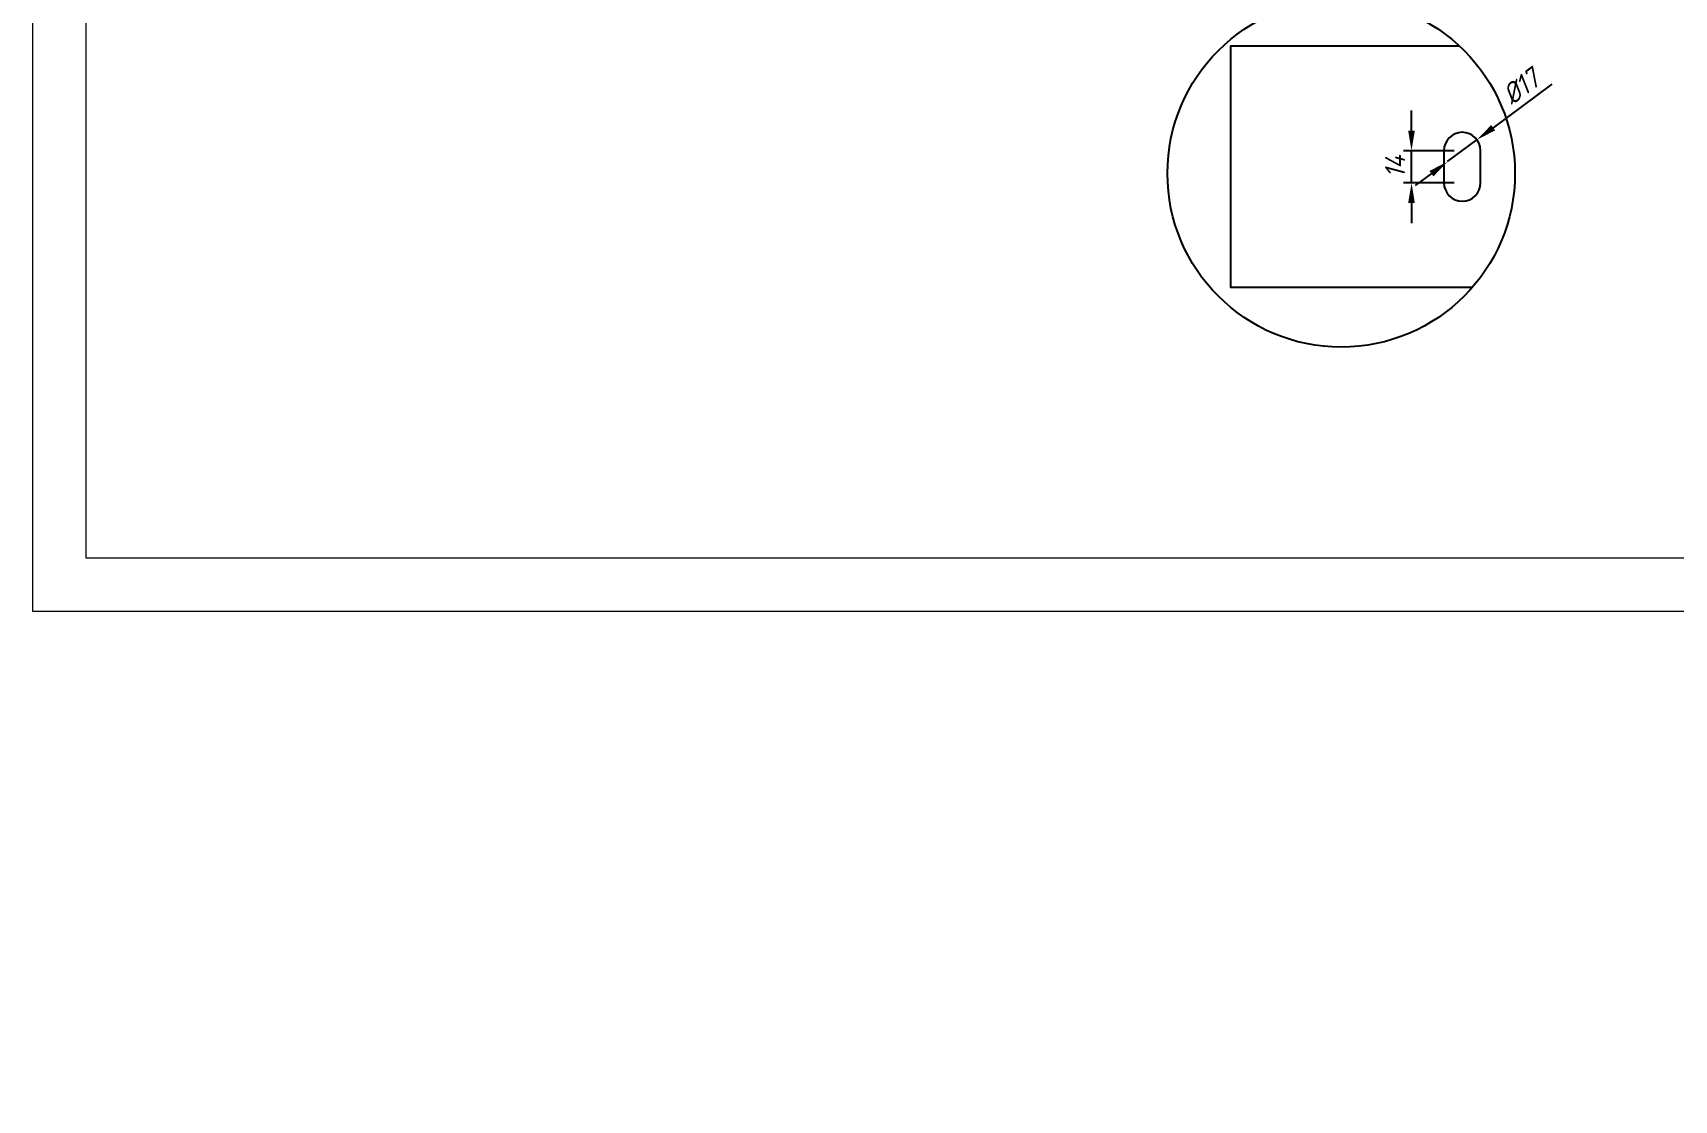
# Model space of a CAD drawing. Header units: millimetres. Extents: x 18217 to 37054, y 415 to 7180.
# Drawn here: x 28597 to 31457, y 415 to 2275 of the extents above; entities that cross this region are included whole.
import ezdxf

# ---------------------------------------------------------------- set-up
doc = ezdxf.new("R2010")
doc.units = ezdxf.units.MM
doc.styles.add('GENISO', font='geniso.shx', dxfattribs={"oblique": 15})
doc.dimstyles.new('Scale 1B2', dxfattribs={"dimscale": 14, "dimtxt": 2.5, "dimasz": 2.5, "dimexe": 1, "dimexo": 1, "dimgap": 0.8, "dimtad": 1, "dimdec": 0, "dimlfac": 0.5, "dimzin": 0, "dimtxsty": 'GENISO', "dimcen": 2.5, "dimclrd": 1, "dimclre": 1, "dimclrt": 256, "dimadec": 0, "dimazin": 0, "dimtfac": 1, "dimtdec": 0, "dimtmove": 0, "dimatfit": 3, "dimfxl": 1, "dimtzin": 0, "dimlwd": -1, "dimlwe": -1, "dimarcsym": 0})

# ---------------------------------------------------------------- blocks, each defined once
blk = doc.blocks.new('*D202')
at = {"color": 1, "transparency": 16777216}
blk.add_line((31448.4, 3298.1), (31408.5, 3534.6), dxfattribs=at)
blk.add_solid([(31414.3, 3535.6), (31402.8, 3533.6), (31402.7, 3569.1)], dxfattribs=at)
at = {"layer": 'Defpoints', "color": 0, "transparency": 16777216}
for p in [(31402.7, 3569.1), (31934.2, 414.8)]:
    blk.add_point(p, dxfattribs=at)
at = {"transparency": 16777216, "insert": (31464.8, 3373.5), "char_height": 35, "attachment_point": 5, "rotation": 279.565, "style": 'GENISO'}
blk.add_mtext('R1599', dxfattribs=at)
blk = doc.blocks.new('*D237')
at = {"color": 1, "transparency": 16777216}
for p, q in [((30999.1, 2104.2), (30999.1, 2139.2)), ((31073.6, 2069.2), (30985.1, 2069.2)), ((30999.1, 2013.2), (30999.1, 2069.2)), ((31073.6, 2013.2), (30985.1, 2013.2)), ((30999.1, 1978.2), (30999.1, 1943.2))]:
    blk.add_line(p, q, dxfattribs=at)
for points in [[(30993.3, 2104.2), (31004.9, 2104.2), (30999.1, 2069.2)], [(30993.3, 1978.2), (31004.9, 1978.2), (30999.1, 2013.2)]]:
    blk.add_solid(points, dxfattribs=at)
at = {"layer": 'Defpoints', "color": 0, "transparency": 16777216}
for p in [(30999.1, 2069.2), (31087.6, 2069.2), (31087.6, 2013.2)]:
    blk.add_point(p, dxfattribs=at)
at = {"transparency": 16777216, "insert": (30970.4, 2041.2), "char_height": 35, "attachment_point": 5, "rotation": 90, "style": 'GENISO'}
blk.add_mtext('14', dxfattribs=at)
blk = doc.blocks.new('*D238')
at = {"color": 1, "transparency": 16777216}
for p, q in [((31243.6, 2185.2), (31141.3, 2109.2)), ((31061.9, 2050.1), (31113.2, 2088.3)), ((31033.8, 2029.2), (31005.7, 2008.3))]:
    blk.add_line(p, q, dxfattribs=at)
for points in [[(31137.9, 2113.9), (31144.8, 2104.5), (31113.2, 2088.3)], [(31030.3, 2033.9), (31037.3, 2024.5), (31061.9, 2050.1)]]:
    blk.add_solid(points, dxfattribs=at)
at = {"layer": 'Defpoints', "color": 0, "transparency": 16777216}
for p in [(31113.2, 2088.3), (31061.9, 2050.1)]:
    blk.add_point(p, dxfattribs=at)
at = {"transparency": 16777216, "insert": (31189.4, 2180.7), "char_height": 35, "attachment_point": 5, "rotation": 36.629, "style": 'GENISO'}
blk.add_mtext('%%C17', dxfattribs=at)

msp = doc.modelspace()

# ---------------------------------------------------------------- linework, layer by layer
at = {"linetype": 'ByBlock', "lineweight": 9}
for points in [[(37054.2, 7180.1), (37054.2, 1266), (28596.6, 1266), (28596.6, 7180.1)], [(36961.1, 7087.1), (36961.1, 1359.1), (28689.6, 1359.1), (28689.6, 7087.1)]]:
    msp.add_lwpolyline(points, close=True, dxfattribs=at)
msp.add_lwpolyline([(31083, 2251.2), (30683.6, 2251.2), (30683.6, 1831.2), (31105.3, 1831.2)])
msp.add_lwpolyline([(31119.6, 2013.2), (31119.6, 2069.2, 1), (31055.6, 2069.2), (31055.6, 2013.2, 1)], format="xyb", close=True)
at = {"color": 240, "true_color": 0xed1f24}
msp.add_circle((30876.6, 2029.7), 302.8, dxfattribs=at)

# ---------------------------------------------------------------- dimensions: what is measured, and where the dimension line sits
dim = msp.add_radius_dim(center=(31934.2, 414.8), mpoint=(31402.7, 3569.1), dimstyle='Scale 1B2')
dim.commit()
dim.dimension.update_dxf_attribs({"geometry": '*D202', "text_midpoint": (31436.5, 3368.8), "dimtype": 164})
dim = msp.add_diameter_dim_2p(p1=(31061.9, 2050.1), p2=(31113.2, 2088.3), text='%%C17', dimstyle='Scale 1B2', dxfattribs=at)
dim.commit()
dim.dimension.update_dxf_attribs({"geometry": '*D238', "text_midpoint": (31189.4, 2180.7)})
dim = msp.add_linear_dim(base=(30999.1, 2069.2), p1=(31087.6, 2013.2), p2=(31087.6, 2069.2), angle=90, text='14', dimstyle='Scale 1B2', dxfattribs=at)
dim.commit()
dim.dimension.update_dxf_attribs({"geometry": '*D237', "text_midpoint": (30970.4, 2041.2)})

doc.saveas('drawing.dxf')
